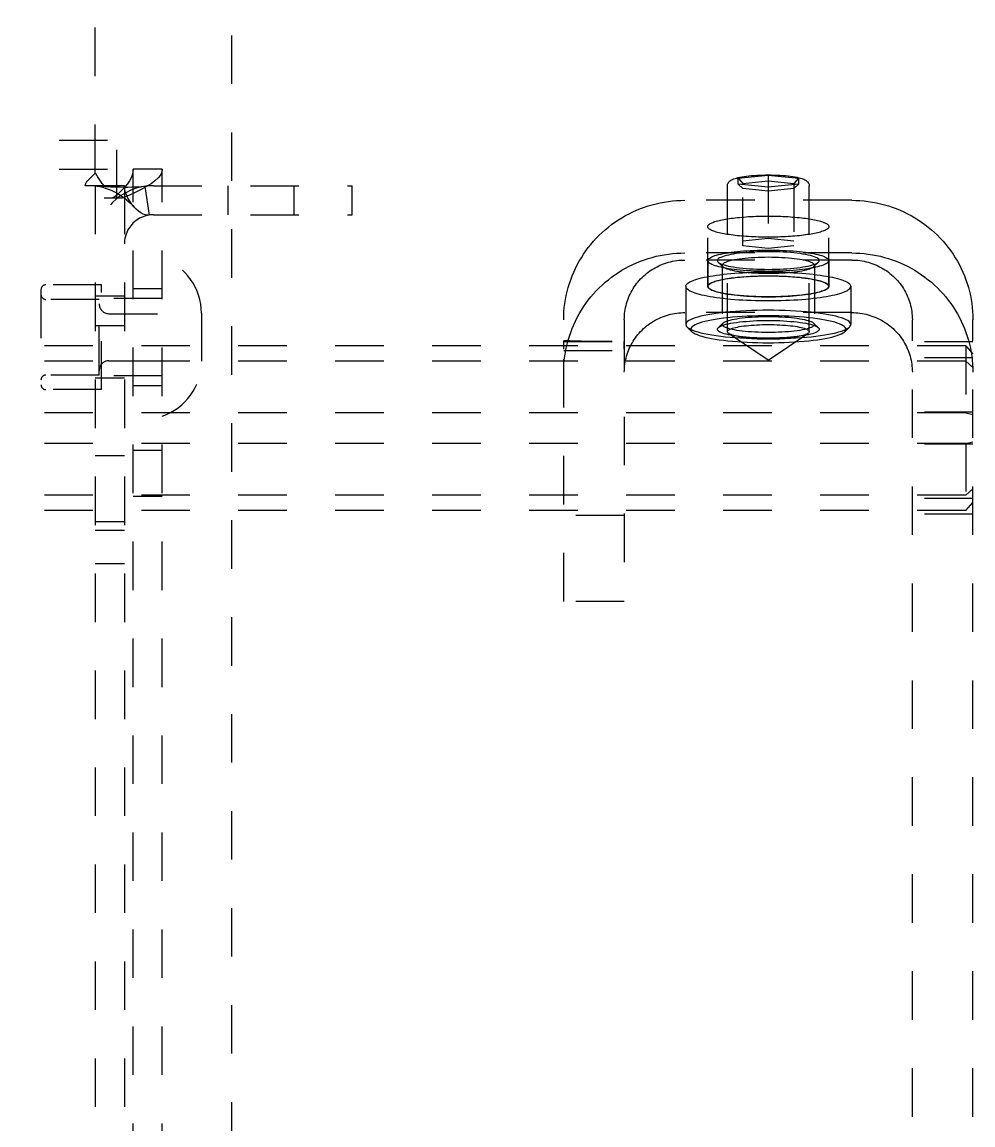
# Model space of a CAD drawing. Header units: inches. Extents: x -15 to 162, y -14 to 102.
# Drawn here: x 74.68 to 76.641, y 50.929 to 53.204 of the extents above; entities that cross this region are included whole.
import ezdxf

# ---------------------------------------------------------------- set-up
doc = ezdxf.new("R2010")
doc.units = ezdxf.units.IN
doc.header["$MEASUREMENT"] = 0
doc.linetypes.add('HIDDEN', pattern=[0.2, 0.1, -0.1])
doc.layers.add('DEFAULT_2', color=8, linetype='HIDDEN')

# ---------------------------------------------------------------- blocks, each defined once
blk = doc.blocks.new('ENCLOSURE')
at = {"layer": 'DEFAULT_2', "color": 8, "linetype": 'HIDDEN'}
for p, q in [((75.1121, 85.9765), (75.1121, 17.0065)), ((74.8311, 52.8926), (74.8311, 53.7415)), ((73.1566, 52.9605), (74.8756, 52.9605)), ((74.8756, 52.8405), (74.8756, 52.9605)), ((73.1566, 52.9005), (74.8756, 52.9005)), ((74.9091, 49.8325), (74.9091, 52.9005)), ((74.9691, 52.9005), (74.9091, 52.9005)), ((74.9691, 49.8325), (74.9691, 52.9005)), ((76.1566, 52.8819), (76.2191, 52.8882)), ((76.2191, 52.8882), (76.2191, 52.7371)), ((76.2191, 52.8882), (76.2816, 52.8819)), ((74.8494, 52.8665), (74.8102, 52.8665)), ((74.8311, 52.8665), (74.8311, 49.8665)), ((74.8911, 52.8665), (74.8494, 52.8665)), ((74.8911, 52.8665), (74.8911, 49.8665)), ((74.9333, 52.8651), (74.9422, 52.8058)), ((74.9511, 52.8665), (75.3611, 52.8665)), ((75.1043, 52.8665), (75.1043, 52.8065)), ((75.2403, 52.8665), (75.2403, 52.8065)), ((75.3611, 52.8065), (75.3611, 52.8665)), ((76.1346, 52.5654), (76.1346, 52.8658)), ((76.1566, 52.8694), (76.1566, 52.8819)), ((76.1566, 52.8819), (76.1666, 52.8711)), ((76.2191, 52.8631), (76.1566, 52.8694)), ((76.1566, 52.8694), (76.1666, 52.8606)), ((76.1666, 52.8711), (76.2191, 52.8763)), ((76.1666, 52.7424), (76.1666, 52.8711)), ((76.2191, 52.8763), (76.2716, 52.8711)), ((76.2816, 52.8694), (76.2191, 52.8631)), ((76.2816, 52.8819), (76.2716, 52.8711)), ((76.2716, 52.8711), (76.2716, 52.7424)), ((76.2816, 52.8694), (76.2716, 52.8606)), ((76.2816, 52.8819), (76.2816, 52.8694)), ((76.3036, 52.5654), (76.3036, 52.8658)), ((74.8861, 52.8405), (74.8491, 52.8405)), ((76.2191, 52.8553), (76.1666, 52.8606)), ((76.2716, 52.8606), (76.2191, 52.8553)), ((76.3911, 52.8363), (76.0471, 52.8363)), ((74.9511, 52.8065), (75.3611, 52.8065)), ((76.0941, 52.659), (76.0941, 52.7821)), ((76.3441, 52.659), (76.3441, 52.7821)), ((76.1666, 52.7529), (76.2191, 52.7582)), ((76.2191, 52.7582), (76.2716, 52.7529)), ((76.3911, 52.7278), (76.0471, 52.7278)), ((76.2191, 52.7371), (76.1666, 52.7424)), ((76.2716, 52.7424), (76.2191, 52.7371)), ((76.3911, 52.7132), (76.0471, 52.7132)), ((76.0946, 52.7121), (76.0946, 52.659)), ((76.1256, 52.6994), (76.1157, 52.7089)), ((76.3126, 52.6994), (76.3224, 52.7089)), ((76.3436, 52.7121), (76.3436, 52.659)), ((76.1241, 52.7023), (76.1241, 52.5802)), ((76.3141, 52.7023), (76.3141, 52.5802)), ((74.8441, 52.662), (74.7291, 52.662)), ((74.8441, 52.446), (74.8441, 52.662)), ((76.0491, 52.659), (76.0491, 52.5802)), ((76.3891, 52.659), (76.3891, 52.5802)), ((74.7191, 52.652), (74.7191, 52.456)), ((74.8911, 52.6385), (74.8311, 52.6385)), ((74.9691, 52.654), (74.9091, 52.654)), ((74.8391, 52.632), (74.7291, 52.632)), ((74.8391, 52.476), (74.8391, 52.632)), ((74.9691, 52.634), (74.8441, 52.634)), ((74.8591, 52.6025), (75.0501, 52.6025)), ((75.0501, 52.6035), (75.0501, 52.5045)), ((75.7971, 52.009), (75.7971, 52.5901)), ((75.9221, 52.5901), (75.9221, 52.009)), ((76.3911, 52.6047), (76.0471, 52.6047)), ((76.5161, 46.3463), (76.5161, 52.5901)), ((76.6411, 46.3463), (76.6411, 52.5901)), ((74.8911, 52.5775), (74.8311, 52.5775)), ((76.0616, 52.5654), (76.0517, 52.575)), ((76.1256, 52.5831), (76.1157, 52.5735)), ((76.3126, 52.5831), (76.3224, 52.5735)), ((76.3766, 52.5654), (76.3864, 52.575)), ((75.7971, 52.5465), (75.7971, 52.5451)), ((75.7971, 52.5451), (75.9221, 52.5451)), ((75.8558, 52.5454), (75.833, 52.5458)), ((75.8772, 52.5452), (75.8558, 52.5454)), ((75.9221, 52.5449), (75.9221, 52.5451)), ((76.2191, 52.5063), (76.1372, 52.5618)), ((76.2191, 52.5063), (76.3009, 52.5618)), ((76.6261, 52.536), (73.1561, 52.536)), ((75.7971, 52.534), (75.7972, 52.5413)), ((75.7971, 52.5293), (75.7971, 52.534)), ((75.7971, 52.5266), (75.9221, 52.5266)), ((75.7972, 52.5413), (75.7972, 52.5437)), ((75.9221, 52.5408), (75.9221, 52.5425)), ((75.9221, 52.5387), (75.9221, 52.5408)), ((75.9221, 52.5302), (75.9221, 52.5387)), ((76.6411, 52.5441), (76.5161, 52.5441)), ((76.6261, 52.536), (76.6261, 52.1969)), ((76.6261, 52.536), (76.6411, 52.5197)), ((76.6261, 52.5047), (73.1561, 52.5047)), ((74.8591, 52.5055), (75.0501, 52.5055)), ((76.6411, 52.5113), (76.5161, 52.5113)), ((76.6261, 52.5047), (76.6411, 52.4914)), ((74.8391, 52.476), (74.7291, 52.476)), ((74.8911, 52.4695), (74.8311, 52.4695)), ((74.9691, 52.474), (74.8441, 52.474)), ((74.9691, 52.454), (74.9091, 52.454)), ((74.8441, 52.446), (74.7291, 52.446)), ((76.6261, 52.3978), (73.1561, 52.3978)), ((76.6411, 52.3993), (76.5161, 52.3993)), ((76.6261, 52.3978), (76.6411, 52.3948)), ((76.6261, 52.3351), (73.1561, 52.3351)), ((74.9691, 52.3205), (74.9091, 52.3205)), ((76.6411, 52.3336), (76.5161, 52.3336)), ((76.6261, 52.3351), (76.6411, 52.3381)), ((74.8911, 52.3095), (74.8311, 52.3095)), ((76.6261, 52.2283), (73.1561, 52.2283)), ((76.6261, 52.2283), (76.6411, 52.2415)), ((74.9691, 52.2255), (74.9091, 52.2255)), ((76.6411, 52.2216), (76.5161, 52.2216)), ((76.6261, 52.1969), (76.6411, 52.2132)), ((76.6261, 52.1969), (73.1561, 52.1969)), ((75.9221, 52.1865), (75.7971, 52.1865)), ((76.6411, 52.1888), (76.5161, 52.1888)), ((74.8911, 52.1735), (74.8311, 52.1735)), ((74.8911, 52.1555), (74.8311, 52.1555)), ((74.8911, 52.0865), (74.8311, 52.0865)), ((75.9221, 52.009), (75.7971, 52.009))]:
    blk.add_line(p, q, dxfattribs=at)
for points in [[(74.8202, 52.8819), (74.8246, 52.8859), (74.8269, 52.8881), (74.8291, 52.8903), (74.8311, 52.8926)], [(74.8396, 52.8793), (74.8371, 52.8833), (74.8357, 52.8856), (74.8342, 52.888), (74.8327, 52.8904), (74.8311, 52.8926)], [(74.9091, 52.9005), (74.9086, 52.8945), (74.9072, 52.8885), (74.9049, 52.8825), (74.9017, 52.8765), (74.8976, 52.8705), (74.8928, 52.8645), (74.8873, 52.8585), (74.8812, 52.8525), (74.8746, 52.8465), (74.8676, 52.8405)], [(74.9691, 52.9005), (74.9681, 52.8945), (74.9653, 52.8885), (74.9607, 52.8825), (74.9542, 52.8765), (74.9462, 52.8705), (74.9366, 52.8645), (74.9256, 52.8585), (74.9134, 52.8525), (74.9002, 52.8465), (74.8861, 52.8405)], [(76.1346, 52.8658), (76.1347, 52.8676), (76.1351, 52.8693), (76.1358, 52.871), (76.1367, 52.8727), (76.1378, 52.8742), (76.1391, 52.8755), (76.1405, 52.8767), (76.1421, 52.8778), (76.1439, 52.8788), (76.1458, 52.8797), (76.148, 52.8806), (76.1504, 52.8814), (76.1532, 52.8823), (76.1564, 52.8831), (76.1602, 52.8839), (76.1643, 52.8847), (76.169, 52.8855), (76.1739, 52.8861), (76.1791, 52.8867), (76.1844, 52.8873), (76.1899, 52.8877), (76.1956, 52.8881), (76.2013, 52.8883), (76.2072, 52.8885), (76.2131, 52.8887), (76.2191, 52.8887)], [(76.2191, 52.8887), (76.2251, 52.8887), (76.2312, 52.8885), (76.2371, 52.8883), (76.243, 52.888), (76.2487, 52.8877), (76.2543, 52.8872), (76.2597, 52.8867), (76.2649, 52.8861), (76.2699, 52.8853), (76.2745, 52.8846), (76.2786, 52.8838), (76.2822, 52.883), (76.2854, 52.8821), (76.2881, 52.8813), (76.2905, 52.8805), (76.2926, 52.8796), (76.2945, 52.8787), (76.2962, 52.8777), (76.2978, 52.8766), (76.2992, 52.8754), (76.3004, 52.8741), (76.3015, 52.8726), (76.3024, 52.871), (76.3031, 52.8693), (76.3034, 52.8676), (76.3036, 52.8658)], [(74.8102, 52.8665), (74.8108, 52.8688), (74.8117, 52.8712), (74.813, 52.8736), (74.8146, 52.876), (74.8163, 52.878), (74.8182, 52.88), (74.8202, 52.8819)], [(74.8341, 52.8658), (74.8329, 52.866), (74.8315, 52.8663), (74.8311, 52.8665)], [(74.9333, 52.8651), (74.9248, 52.8641), (74.9158, 52.8635), (74.9068, 52.8631), (74.8981, 52.863), (74.8898, 52.863), (74.8822, 52.8631), (74.8752, 52.8632), (74.8687, 52.8635), (74.8626, 52.8637), (74.8568, 52.864), (74.8513, 52.8643), (74.8463, 52.8647), (74.8418, 52.865), (74.8381, 52.8654), (74.8351, 52.8657), (74.8335, 52.8659)], [(74.8341, 52.8658), (74.8372, 52.8653), (74.8406, 52.8646), (74.8442, 52.8638), (74.8479, 52.8628), (74.8517, 52.8616), (74.8557, 52.8603), (74.8597, 52.8588), (74.8638, 52.8571), (74.8679, 52.8552), (74.872, 52.8531), (74.8761, 52.8509), (74.8802, 52.8485), (74.8843, 52.8459), (74.8884, 52.843), (74.8925, 52.84), (74.8965, 52.8368), (74.9005, 52.8333), (74.9045, 52.8295), (74.9084, 52.8255), (74.9111, 52.8225)], [(74.8494, 52.8665), (74.8472, 52.8689), (74.8453, 52.8711), (74.8437, 52.8732), (74.8422, 52.8753), (74.8409, 52.8773), (74.8396, 52.8793)], [(74.9111, 52.8225), (74.9106, 52.8231), (74.9062, 52.8286), (74.9021, 52.8346), (74.8985, 52.8409), (74.8953, 52.8477), (74.893, 52.8543), (74.8916, 52.8606), (74.8911, 52.8665)], [(74.9422, 52.8058), (74.9387, 52.8056), (74.9347, 52.8062), (74.9301, 52.8078), (74.9251, 52.8104), (74.9202, 52.8139), (74.9152, 52.8182), (74.9111, 52.8225)], [(75.7971, 52.5901), (75.7972, 52.5985), (75.7977, 52.6069), (75.7984, 52.6153), (75.7994, 52.6236), (75.8007, 52.6319), (75.8023, 52.6402), (75.8042, 52.6484), (75.8064, 52.6565), (75.8088, 52.6646), (75.8115, 52.6725), (75.8145, 52.6804), (75.8178, 52.6882), (75.8213, 52.6958), (75.8251, 52.7034), (75.8291, 52.7108), (75.8335, 52.718), (75.838, 52.7251), (75.8428, 52.7321), (75.8479, 52.7389), (75.8532, 52.7455), (75.8587, 52.7519), (75.8644, 52.7582), (75.8703, 52.7642), (75.8765, 52.7701), (75.8828, 52.7757), (75.8893, 52.7811), (75.896, 52.7863), (75.9029, 52.7913), (75.91, 52.796), (75.9172, 52.8005), (75.9246, 52.8047), (75.9321, 52.8087), (75.9397, 52.8125), (75.9475, 52.8159), (75.9554, 52.8192), (75.9634, 52.8221), (75.9714, 52.8248), (75.9796, 52.8272), (75.9879, 52.8293), (75.9962, 52.8312), (76.0046, 52.8327), (76.013, 52.834), (76.0215, 52.835), (76.03, 52.8357), (76.0385, 52.8362), (76.0471, 52.8363)], [(76.3911, 52.8363), (76.3996, 52.8362), (76.4081, 52.8357), (76.4166, 52.835), (76.4251, 52.834), (76.4336, 52.8327), (76.4419, 52.8312), (76.4503, 52.8293), (76.4585, 52.8272), (76.4667, 52.8248), (76.4748, 52.8221), (76.4828, 52.8192), (76.4907, 52.816), (76.4984, 52.8125), (76.5061, 52.8087), (76.5136, 52.8047), (76.521, 52.8005), (76.5282, 52.796), (76.5352, 52.7913), (76.5421, 52.7863), (76.5489, 52.7811), (76.5554, 52.7757), (76.5617, 52.77), (76.5679, 52.7642), (76.5738, 52.7582), (76.5795, 52.7519), (76.585, 52.7455), (76.5903, 52.7389), (76.5953, 52.7321), (76.6001, 52.7251), (76.6047, 52.718), (76.609, 52.7108), (76.6131, 52.7034), (76.6168, 52.6959), (76.6204, 52.6882), (76.6236, 52.6804), (76.6266, 52.6726), (76.6294, 52.6646), (76.6318, 52.6565), (76.634, 52.6484), (76.6359, 52.6402), (76.6374, 52.632), (76.6388, 52.6236), (76.6398, 52.6153), (76.6405, 52.6069), (76.6409, 52.5985), (76.6411, 52.5901)], [(76.0941, 52.7821), (76.0942, 52.783), (76.0945, 52.7838), (76.095, 52.7847), (76.0958, 52.7856), (76.0967, 52.7865), (76.0979, 52.7874), (76.0993, 52.7882), (76.1009, 52.7891), (76.1026, 52.7899), (76.1046, 52.7908), (76.1068, 52.7916), (76.1091, 52.7924), (76.1117, 52.7932), (76.1144, 52.7939), (76.1174, 52.7947), (76.1204, 52.7954), (76.1237, 52.7961), (76.1271, 52.7968), (76.1307, 52.7974), (76.1344, 52.798), (76.1383, 52.7986), (76.1423, 52.7992), (76.1464, 52.7997), (76.1507, 52.8002), (76.1551, 52.8007), (76.1596, 52.8011), (76.1642, 52.8016), (76.1689, 52.8019), (76.1736, 52.8023), (76.1785, 52.8026), (76.1834, 52.8029), (76.1884, 52.8031), (76.1934, 52.8033), (76.1985, 52.8035), (76.2036, 52.8036), (76.2088, 52.8037), (76.2139, 52.8037), (76.2191, 52.8038)], [(76.2191, 52.8038), (76.2243, 52.8037), (76.2294, 52.8037), (76.2345, 52.8036), (76.2397, 52.8035), (76.2447, 52.8033), (76.2498, 52.8031), (76.2547, 52.8029), (76.2597, 52.8026), (76.2645, 52.8023), (76.2693, 52.8019), (76.274, 52.8016), (76.2786, 52.8011), (76.2831, 52.8007), (76.2875, 52.8002), (76.2917, 52.7997), (76.2959, 52.7992), (76.2999, 52.7986), (76.3037, 52.798), (76.3075, 52.7974), (76.311, 52.7968), (76.3145, 52.7961), (76.3177, 52.7954), (76.3208, 52.7947), (76.3237, 52.7939), (76.3265, 52.7932), (76.329, 52.7924), (76.3314, 52.7916), (76.3336, 52.7908), (76.3355, 52.7899), (76.3373, 52.7891), (76.3389, 52.7882), (76.3403, 52.7874), (76.3414, 52.7865), (76.3424, 52.7856), (76.3431, 52.7847), (76.3437, 52.7838), (76.344, 52.783), (76.3441, 52.7821)], [(76.2191, 52.7603), (76.2139, 52.7604), (76.2088, 52.7604), (76.2036, 52.7605), (76.1985, 52.7606), (76.1934, 52.7608), (76.1884, 52.761), (76.1834, 52.7613), (76.1785, 52.7615), (76.1736, 52.7618), (76.1689, 52.7622), (76.1642, 52.7626), (76.1596, 52.763), (76.1551, 52.7634), (76.1507, 52.7639), (76.1464, 52.7644), (76.1423, 52.7649), (76.1383, 52.7655), (76.1344, 52.7661), (76.1307, 52.7667), (76.1271, 52.7674), (76.1237, 52.768), (76.1204, 52.7687), (76.1174, 52.7694), (76.1144, 52.7702), (76.1117, 52.7709), (76.1091, 52.7717), (76.1068, 52.7725), (76.1046, 52.7733), (76.1026, 52.7742), (76.1009, 52.775), (76.0993, 52.7759), (76.0979, 52.7767), (76.0967, 52.7776), (76.0958, 52.7785), (76.095, 52.7794), (76.0945, 52.7803), (76.0942, 52.7812), (76.0941, 52.7821)], [(76.3441, 52.7821), (76.344, 52.7812), (76.3437, 52.7803), (76.3431, 52.7794), (76.3424, 52.7785), (76.3414, 52.7776), (76.3403, 52.7767), (76.3389, 52.7759), (76.3373, 52.775), (76.3355, 52.7742), (76.3336, 52.7733), (76.3314, 52.7725), (76.329, 52.7717), (76.3265, 52.7709), (76.3237, 52.7702), (76.3208, 52.7694), (76.3177, 52.7687), (76.3145, 52.768), (76.311, 52.7674), (76.3075, 52.7667), (76.3037, 52.7661), (76.2999, 52.7655), (76.2959, 52.7649), (76.2917, 52.7644), (76.2875, 52.7639), (76.2831, 52.7634), (76.2786, 52.763), (76.274, 52.7626), (76.2693, 52.7622), (76.2645, 52.7618), (76.2597, 52.7615), (76.2547, 52.7613), (76.2498, 52.761), (76.2447, 52.7608), (76.2397, 52.7606), (76.2345, 52.7605), (76.2294, 52.7604), (76.2243, 52.7604), (76.2191, 52.7603)], [(75.7971, 52.4816), (75.7972, 52.49), (75.7977, 52.4984), (75.7984, 52.5068), (75.7994, 52.5151), (75.8007, 52.5234), (75.8023, 52.5317), (75.8042, 52.5399), (75.8064, 52.548), (75.8088, 52.5561), (75.8115, 52.564), (75.8145, 52.5719), (75.8178, 52.5796), (75.8213, 52.5873), (75.8251, 52.5948), (75.8291, 52.6022), (75.8335, 52.6095), (75.838, 52.6166), (75.8428, 52.6236), (75.8479, 52.6303), (75.8532, 52.637), (75.8587, 52.6434), (75.8644, 52.6496), (75.8703, 52.6557), (75.8765, 52.6615), (75.8828, 52.6672), (75.8893, 52.6726), (75.896, 52.6778), (75.9029, 52.6827), (75.91, 52.6875), (75.9172, 52.692), (75.9246, 52.6962), (75.9321, 52.7002), (75.9397, 52.7039), (75.9475, 52.7074), (75.9554, 52.7106), (75.9634, 52.7136), (75.9714, 52.7163), (75.9796, 52.7187), (75.9879, 52.7208), (75.9962, 52.7226), (76.0046, 52.7242), (76.013, 52.7255), (76.0215, 52.7265), (76.03, 52.7272), (76.0385, 52.7276), (76.0471, 52.7278)], [(76.0946, 52.7121), (76.0948, 52.7134), (76.0955, 52.7147), (76.0966, 52.716), (76.0982, 52.7173), (76.1002, 52.7186), (76.1027, 52.7198), (76.1056, 52.721), (76.1088, 52.7222), (76.1125, 52.7233), (76.1166, 52.7244), (76.1211, 52.7255), (76.1259, 52.7265), (76.131, 52.7274), (76.1365, 52.7283), (76.1423, 52.7292), (76.1484, 52.7299), (76.1547, 52.7306), (76.1612, 52.7313), (76.168, 52.7318), (76.1749, 52.7323), (76.182, 52.7328), (76.1893, 52.7331), (76.1966, 52.7334), (76.2041, 52.7336), (76.2116, 52.7337), (76.2191, 52.7338), (76.2266, 52.7337), (76.2341, 52.7336), (76.2415, 52.7334), (76.2489, 52.7331), (76.2561, 52.7328), (76.2632, 52.7323), (76.2702, 52.7318), (76.2769, 52.7313), (76.2835, 52.7306), (76.2898, 52.7299), (76.2959, 52.7292), (76.3016, 52.7283), (76.3071, 52.7274), (76.3123, 52.7265), (76.3171, 52.7255), (76.3215, 52.7244), (76.3256, 52.7233), (76.3293, 52.7222), (76.3326, 52.721), (76.3355, 52.7198), (76.3379, 52.7186), (76.34, 52.7173), (76.3415, 52.716), (76.3427, 52.7147), (76.3434, 52.7134), (76.3436, 52.7121)], [(76.3241, 52.7121), (76.3238, 52.7135), (76.323, 52.7148), (76.3215, 52.7161), (76.3195, 52.7174), (76.317, 52.7187), (76.3138, 52.72), (76.3101, 52.7212), (76.3059, 52.7224), (76.3013, 52.7235), (76.2962, 52.7245), (76.2906, 52.7255), (76.2847, 52.7264), (76.2784, 52.7272), (76.2717, 52.7279), (76.2647, 52.7286), (76.2575, 52.7291), (76.2501, 52.7296), (76.2425, 52.7299), (76.2348, 52.7302), (76.2269, 52.7303), (76.2191, 52.7304), (76.2112, 52.7303), (76.2034, 52.7302), (76.1957, 52.7299), (76.1881, 52.7296), (76.1806, 52.7291), (76.1734, 52.7286), (76.1665, 52.7279), (76.1598, 52.7272), (76.1535, 52.7264), (76.1476, 52.7255), (76.142, 52.7245), (76.1369, 52.7235), (76.1322, 52.7224), (76.128, 52.7212), (76.1243, 52.72), (76.1212, 52.7187), (76.1186, 52.7174), (76.1166, 52.7161), (76.1152, 52.7148), (76.1144, 52.7135), (76.1141, 52.7121)], [(76.3911, 52.7278), (76.3996, 52.7276), (76.4081, 52.7272), (76.4166, 52.7265), (76.4251, 52.7255), (76.4336, 52.7242), (76.4419, 52.7226), (76.4503, 52.7208), (76.4585, 52.7187), (76.4667, 52.7163), (76.4748, 52.7136), (76.4828, 52.7106), (76.4907, 52.7074), (76.4984, 52.7039), (76.5061, 52.7002), (76.5136, 52.6962), (76.521, 52.692), (76.5282, 52.6875), (76.5352, 52.6827), (76.5421, 52.6778), (76.5489, 52.6726), (76.5554, 52.6672), (76.5617, 52.6615), (76.5679, 52.6557), (76.5738, 52.6496), (76.5795, 52.6434), (76.585, 52.637), (76.5903, 52.6303), (76.5953, 52.6236), (76.6001, 52.6166), (76.6047, 52.6095), (76.609, 52.6023), (76.6131, 52.5949), (76.6168, 52.5873), (76.6204, 52.5797), (76.6236, 52.5719), (76.6266, 52.564), (76.6294, 52.5561), (76.6318, 52.548), (76.634, 52.5399), (76.6359, 52.5317), (76.6374, 52.5234), (76.6388, 52.5151), (76.6398, 52.5068), (76.6405, 52.4984), (76.6409, 52.49), (76.6411, 52.4816)], [(75.9221, 52.5901), (75.9222, 52.5943), (75.9224, 52.5985), (75.9227, 52.6027), (75.9232, 52.6069), (75.9239, 52.611), (75.9247, 52.6152), (75.9256, 52.6193), (75.9267, 52.6233), (75.9279, 52.6274), (75.9293, 52.6313), (75.9308, 52.6353), (75.9324, 52.6391), (75.9342, 52.643), (75.9361, 52.6467), (75.9381, 52.6504), (75.9403, 52.6541), (75.9426, 52.6576), (75.945, 52.6611), (75.9475, 52.6645), (75.9501, 52.6678), (75.9529, 52.671), (75.9557, 52.6741), (75.9587, 52.6772), (75.9618, 52.6801), (75.9649, 52.6829), (75.9682, 52.6856), (75.9716, 52.6882), (75.975, 52.6907), (75.9785, 52.6931), (75.9821, 52.6953), (75.9858, 52.6974), (75.9896, 52.6994), (75.9934, 52.7013), (75.9973, 52.703), (76.0012, 52.7046), (76.0052, 52.7061), (76.0093, 52.7074), (76.0134, 52.7087), (76.0175, 52.7097), (76.0216, 52.7106), (76.0258, 52.7114), (76.0301, 52.7121), (76.0343, 52.7126), (76.0386, 52.7129), (76.0428, 52.7131), (76.0471, 52.7132)], [(76.0946, 52.7121), (76.0948, 52.7108), (76.0955, 52.7095), (76.0966, 52.7082), (76.0982, 52.707), (76.1002, 52.7057), (76.1027, 52.7045), (76.1056, 52.7033), (76.1088, 52.7021), (76.1125, 52.7009), (76.1166, 52.6999), (76.1211, 52.6988), (76.1259, 52.6978), (76.131, 52.6968), (76.1365, 52.696), (76.1423, 52.6951), (76.1484, 52.6943), (76.1547, 52.6936), (76.1612, 52.693), (76.168, 52.6924), (76.1749, 52.6919), (76.182, 52.6915), (76.1893, 52.6911), (76.1966, 52.6909), (76.2041, 52.6907), (76.2116, 52.6906), (76.2191, 52.6905), (76.2266, 52.6906), (76.2341, 52.6907), (76.2415, 52.6909), (76.2489, 52.6911), (76.2561, 52.6915), (76.2632, 52.6919), (76.2702, 52.6924), (76.2769, 52.693), (76.2835, 52.6936), (76.2898, 52.6943), (76.2959, 52.6951), (76.3016, 52.696), (76.3071, 52.6968), (76.3123, 52.6978), (76.3171, 52.6988), (76.3215, 52.6999), (76.3256, 52.7009), (76.3293, 52.7021), (76.3326, 52.7033), (76.3355, 52.7045), (76.3379, 52.7057), (76.34, 52.707), (76.3415, 52.7082), (76.3427, 52.7095), (76.3434, 52.7108), (76.3436, 52.7121)], [(76.1141, 52.7121), (76.1144, 52.7108), (76.1152, 52.7095), (76.1157, 52.7089)], [(76.1157, 52.7089), (76.1166, 52.7081), (76.1186, 52.7068), (76.1212, 52.7055), (76.1243, 52.7043), (76.128, 52.7031), (76.1322, 52.7019), (76.1369, 52.7008), (76.142, 52.6998), (76.1476, 52.6988), (76.1535, 52.6979), (76.1598, 52.6971), (76.1665, 52.6964), (76.1734, 52.6957), (76.1806, 52.6952), (76.1881, 52.6947), (76.1957, 52.6944), (76.2034, 52.6941), (76.2112, 52.694), (76.2191, 52.6939), (76.2269, 52.694), (76.2348, 52.6941), (76.2425, 52.6944), (76.2501, 52.6947), (76.2575, 52.6952), (76.2647, 52.6957), (76.2717, 52.6964), (76.2783, 52.6971), (76.2847, 52.6979), (76.2906, 52.6988), (76.2961, 52.6997), (76.3013, 52.7008), (76.3059, 52.7019), (76.3101, 52.7031), (76.3138, 52.7043), (76.317, 52.7055), (76.3195, 52.7068), (76.3215, 52.7081), (76.3224, 52.7089)], [(76.3141, 52.7023), (76.3138, 52.7035), (76.3131, 52.7047), (76.3118, 52.7059), (76.31, 52.7071), (76.3076, 52.7083), (76.3048, 52.7094), (76.3015, 52.7105), (76.2977, 52.7116), (76.2934, 52.7126), (76.2888, 52.7135), (76.2838, 52.7144), (76.2784, 52.7152), (76.2727, 52.7159), (76.2667, 52.7166), (76.2604, 52.7171), (76.2539, 52.7176), (76.2471, 52.718), (76.2403, 52.7184), (76.2333, 52.7186), (76.2262, 52.7187), (76.2191, 52.7188), (76.212, 52.7187), (76.2049, 52.7186), (76.1979, 52.7184), (76.191, 52.718), (76.1843, 52.7176), (76.1778, 52.7171), (76.1715, 52.7166), (76.1655, 52.7159), (76.1598, 52.7152), (76.1544, 52.7144), (76.1494, 52.7135), (76.1447, 52.7126), (76.1405, 52.7116), (76.1367, 52.7105), (76.1334, 52.7094), (76.1305, 52.7083), (76.1282, 52.7071), (76.1264, 52.7059), (76.1251, 52.7047), (76.1243, 52.7035), (76.1241, 52.7023)], [(76.3224, 52.7089), (76.323, 52.7095), (76.3238, 52.7108), (76.3241, 52.7121)], [(76.3911, 52.7132), (76.3954, 52.7131), (76.3996, 52.7129), (76.4039, 52.7126), (76.4081, 52.7121), (76.4123, 52.7114), (76.4165, 52.7106), (76.4207, 52.7097), (76.4248, 52.7087), (76.4289, 52.7075), (76.4329, 52.7061), (76.4369, 52.7046), (76.4409, 52.703), (76.4448, 52.7013), (76.4486, 52.6994), (76.4523, 52.6974), (76.456, 52.6953), (76.4596, 52.6931), (76.4632, 52.6907), (76.4666, 52.6882), (76.47, 52.6856), (76.4732, 52.6829), (76.4764, 52.6801), (76.4795, 52.6772), (76.4824, 52.6741), (76.4853, 52.671), (76.488, 52.6678), (76.4907, 52.6645), (76.4932, 52.6611), (76.4956, 52.6576), (76.4979, 52.6541), (76.5, 52.6504), (76.5021, 52.6468), (76.504, 52.643), (76.5057, 52.6392), (76.5074, 52.6353), (76.5089, 52.6313), (76.5102, 52.6274), (76.5114, 52.6233), (76.5125, 52.6193), (76.5135, 52.6152), (76.5143, 52.611), (76.5149, 52.6069), (76.5154, 52.6027), (76.5158, 52.5985), (76.516, 52.5943), (76.5161, 52.5901)], [(76.0491, 52.659), (76.0493, 52.6605), (76.05, 52.662), (76.0512, 52.6636), (76.0528, 52.6651), (76.0549, 52.6666), (76.0574, 52.6681), (76.0604, 52.6695), (76.0638, 52.671), (76.0676, 52.6724), (76.0719, 52.6737), (76.0765, 52.675), (76.0815, 52.6763), (76.087, 52.6775), (76.0927, 52.6787), (76.0989, 52.6798), (76.1053, 52.6809), (76.1121, 52.6819), (76.1192, 52.6828), (76.1265, 52.6837), (76.1341, 52.6845), (76.1419, 52.6853), (76.1499, 52.6859), (76.1582, 52.6865), (76.1665, 52.687), (76.1751, 52.6875), (76.1837, 52.6878), (76.1925, 52.6881), (76.2013, 52.6883), (76.2102, 52.6884), (76.2191, 52.6885), (76.228, 52.6884), (76.2369, 52.6883), (76.2457, 52.6881), (76.2544, 52.6878), (76.2631, 52.6875), (76.2716, 52.687), (76.28, 52.6865), (76.2882, 52.6859), (76.2963, 52.6853), (76.3041, 52.6845), (76.3117, 52.6837), (76.319, 52.6828), (76.3261, 52.6819), (76.3328, 52.6809), (76.3393, 52.6798), (76.3454, 52.6787), (76.3512, 52.6775), (76.3566, 52.6763), (76.3617, 52.675), (76.3663, 52.6737), (76.3706, 52.6724), (76.3744, 52.671), (76.3778, 52.6695), (76.3808, 52.6681), (76.3833, 52.6666), (76.3854, 52.6651), (76.387, 52.6636), (76.3882, 52.662), (76.3888, 52.6605), (76.3891, 52.659)], [(76.1241, 52.7023), (76.1243, 52.7011), (76.1251, 52.6999), (76.1256, 52.6994)], [(76.1256, 52.6994), (76.1264, 52.6987), (76.1282, 52.6975), (76.1305, 52.6963), (76.1334, 52.6952), (76.1367, 52.6941), (76.1405, 52.693), (76.1447, 52.692), (76.1493, 52.6911), (76.1544, 52.6902), (76.1597, 52.6894), (76.1655, 52.6887), (76.1715, 52.688), (76.1778, 52.6874), (76.1843, 52.6869), (76.191, 52.6865), (76.1979, 52.6862), (76.2049, 52.686), (76.212, 52.6858), (76.2191, 52.6858), (76.2262, 52.6858), (76.2333, 52.686), (76.2403, 52.6862), (76.2471, 52.6865), (76.2539, 52.6869), (76.2604, 52.6874), (76.2667, 52.688), (76.2727, 52.6887), (76.2784, 52.6894), (76.2838, 52.6902), (76.2888, 52.6911), (76.2934, 52.692), (76.2977, 52.693), (76.3015, 52.6941), (76.3048, 52.6952), (76.3076, 52.6963), (76.31, 52.6975), (76.3118, 52.6987), (76.3126, 52.6994)], [(76.3126, 52.6994), (76.3131, 52.6999), (76.3138, 52.7011), (76.3141, 52.7023)], [(76.0491, 52.659), (76.0493, 52.6574), (76.05, 52.6559), (76.0512, 52.6543), (76.0528, 52.6528), (76.0549, 52.6513), (76.0574, 52.6498), (76.0604, 52.6484), (76.0638, 52.6469), (76.0676, 52.6456), (76.0719, 52.6442), (76.0765, 52.6429), (76.0815, 52.6416), (76.087, 52.6404), (76.0927, 52.6392), (76.0989, 52.6381), (76.1053, 52.637), (76.1121, 52.636), (76.1192, 52.6351), (76.1265, 52.6342), (76.1341, 52.6334), (76.1419, 52.6327), (76.1499, 52.632), (76.1582, 52.6314), (76.1665, 52.6309), (76.1751, 52.6304), (76.1837, 52.6301), (76.1925, 52.6298), (76.2013, 52.6296), (76.2102, 52.6295), (76.2191, 52.6294), (76.228, 52.6295), (76.2369, 52.6296), (76.2457, 52.6298), (76.2544, 52.6301), (76.2631, 52.6304), (76.2716, 52.6309), (76.28, 52.6314), (76.2882, 52.632), (76.2963, 52.6327), (76.3041, 52.6334), (76.3117, 52.6342), (76.319, 52.6351), (76.3261, 52.636), (76.3328, 52.637), (76.3393, 52.6381), (76.3454, 52.6392), (76.3512, 52.6404), (76.3566, 52.6416), (76.3617, 52.6429), (76.3663, 52.6442), (76.3706, 52.6456), (76.3744, 52.6469), (76.3778, 52.6484), (76.3808, 52.6498), (76.3833, 52.6513), (76.3854, 52.6528), (76.387, 52.6543), (76.3882, 52.6559), (76.3888, 52.6574), (76.3891, 52.659)], [(76.0941, 52.659), (76.0942, 52.6599), (76.0945, 52.6607), (76.095, 52.6616), (76.0958, 52.6625), (76.0967, 52.6634), (76.0979, 52.6643), (76.0993, 52.6651), (76.1009, 52.666), (76.1026, 52.6668), (76.1046, 52.6677), (76.1068, 52.6685), (76.1091, 52.6693), (76.1117, 52.6701), (76.1144, 52.6708), (76.1174, 52.6716), (76.1204, 52.6723), (76.1237, 52.673), (76.1271, 52.6737), (76.1307, 52.6743), (76.1344, 52.6749), (76.1383, 52.6755), (76.1423, 52.6761), (76.1464, 52.6766), (76.1507, 52.6771), (76.1551, 52.6776), (76.1596, 52.678), (76.1642, 52.6785), (76.1689, 52.6788), (76.1736, 52.6792), (76.1785, 52.6795), (76.1834, 52.6798), (76.1884, 52.68), (76.1934, 52.6802), (76.1985, 52.6804), (76.2036, 52.6805), (76.2088, 52.6806), (76.2139, 52.6806), (76.2191, 52.6807)], [(76.2191, 52.6372), (76.2139, 52.6373), (76.2088, 52.6373), (76.2036, 52.6374), (76.1985, 52.6375), (76.1934, 52.6377), (76.1884, 52.6379), (76.1834, 52.6382), (76.1785, 52.6384), (76.1736, 52.6387), (76.1689, 52.6391), (76.1642, 52.6395), (76.1596, 52.6399), (76.1551, 52.6403), (76.1507, 52.6408), (76.1464, 52.6413), (76.1423, 52.6418), (76.1383, 52.6424), (76.1344, 52.643), (76.1307, 52.6436), (76.1271, 52.6443), (76.1237, 52.6449), (76.1204, 52.6456), (76.1174, 52.6463), (76.1144, 52.6471), (76.1117, 52.6478), (76.1091, 52.6486), (76.1068, 52.6494), (76.1046, 52.6502), (76.1026, 52.6511), (76.1009, 52.6519), (76.0993, 52.6528), (76.0979, 52.6536), (76.0967, 52.6545), (76.0958, 52.6554), (76.095, 52.6563), (76.0945, 52.6572), (76.0942, 52.6581), (76.0941, 52.659)], [(76.0946, 52.659), (76.0948, 52.6603), (76.0955, 52.6616), (76.0966, 52.6629), (76.0982, 52.6641), (76.1002, 52.6654), (76.1027, 52.6666), (76.1056, 52.6678), (76.1088, 52.669), (76.1125, 52.6701), (76.1166, 52.6712), (76.1211, 52.6723), (76.1259, 52.6733), (76.131, 52.6742), (76.1365, 52.6751), (76.1423, 52.676), (76.1484, 52.6767), (76.1547, 52.6775), (76.1612, 52.6781), (76.168, 52.6787), (76.1749, 52.6792), (76.182, 52.6796), (76.1893, 52.6799), (76.1966, 52.6802), (76.2041, 52.6804), (76.2116, 52.6805), (76.2191, 52.6806), (76.2266, 52.6805), (76.2341, 52.6804), (76.2415, 52.6802), (76.2489, 52.6799), (76.2561, 52.6796), (76.2632, 52.6792), (76.2702, 52.6787), (76.2769, 52.6781), (76.2835, 52.6775), (76.2898, 52.6767), (76.2959, 52.676), (76.3016, 52.6751), (76.3071, 52.6742), (76.3123, 52.6733), (76.3171, 52.6723), (76.3215, 52.6712), (76.3256, 52.6701), (76.3293, 52.669), (76.3326, 52.6678), (76.3355, 52.6666), (76.3379, 52.6654), (76.34, 52.6641), (76.3415, 52.6629), (76.3427, 52.6616), (76.3434, 52.6603), (76.3436, 52.659)], [(76.0946, 52.659), (76.0948, 52.6576), (76.0955, 52.6563), (76.0966, 52.6551), (76.0982, 52.6538), (76.1002, 52.6525), (76.1027, 52.6513), (76.1056, 52.6501), (76.1088, 52.6489), (76.1125, 52.6478), (76.1166, 52.6467), (76.1211, 52.6456), (76.1259, 52.6446), (76.131, 52.6437), (76.1365, 52.6428), (76.1423, 52.6419), (76.1484, 52.6412), (76.1547, 52.6405), (76.1612, 52.6398), (76.168, 52.6392), (76.1749, 52.6387), (76.182, 52.6383), (76.1893, 52.638), (76.1966, 52.6377), (76.2041, 52.6375), (76.2116, 52.6374), (76.2191, 52.6373), (76.2266, 52.6374), (76.2341, 52.6375), (76.2415, 52.6377), (76.2489, 52.638), (76.2561, 52.6383), (76.2632, 52.6387), (76.2702, 52.6392), (76.2769, 52.6398), (76.2835, 52.6405), (76.2898, 52.6412), (76.2959, 52.6419), (76.3016, 52.6428), (76.3071, 52.6437), (76.3123, 52.6446), (76.3171, 52.6456), (76.3215, 52.6467), (76.3256, 52.6478), (76.3293, 52.6489), (76.3326, 52.6501), (76.3355, 52.6513), (76.3379, 52.6525), (76.34, 52.6538), (76.3415, 52.6551), (76.3427, 52.6563), (76.3434, 52.6576), (76.3436, 52.659)], [(76.2191, 52.6807), (76.2243, 52.6806), (76.2294, 52.6806), (76.2345, 52.6805), (76.2397, 52.6804), (76.2447, 52.6802), (76.2498, 52.68), (76.2547, 52.6798), (76.2597, 52.6795), (76.2645, 52.6792), (76.2693, 52.6788), (76.274, 52.6785), (76.2786, 52.678), (76.2831, 52.6776), (76.2875, 52.6771), (76.2917, 52.6766), (76.2959, 52.6761), (76.2999, 52.6755), (76.3037, 52.6749), (76.3075, 52.6743), (76.311, 52.6737), (76.3145, 52.673), (76.3177, 52.6723), (76.3208, 52.6716), (76.3237, 52.6708), (76.3265, 52.6701), (76.329, 52.6693), (76.3314, 52.6685), (76.3336, 52.6677), (76.3355, 52.6668), (76.3373, 52.666), (76.3389, 52.6651), (76.3403, 52.6643), (76.3414, 52.6634), (76.3424, 52.6625), (76.3431, 52.6616), (76.3437, 52.6607), (76.344, 52.6599), (76.3441, 52.659)], [(76.3441, 52.659), (76.344, 52.6581), (76.3437, 52.6572), (76.3431, 52.6563), (76.3424, 52.6554), (76.3414, 52.6545), (76.3403, 52.6536), (76.3389, 52.6528), (76.3373, 52.6519), (76.3355, 52.6511), (76.3336, 52.6502), (76.3314, 52.6494), (76.329, 52.6486), (76.3265, 52.6478), (76.3237, 52.6471), (76.3208, 52.6463), (76.3177, 52.6456), (76.3145, 52.6449), (76.311, 52.6443), (76.3075, 52.6436), (76.3037, 52.643), (76.2999, 52.6424), (76.2959, 52.6418), (76.2917, 52.6413), (76.2875, 52.6408), (76.2831, 52.6403), (76.2786, 52.6399), (76.274, 52.6395), (76.2693, 52.6391), (76.2645, 52.6387), (76.2597, 52.6384), (76.2547, 52.6382), (76.2498, 52.6379), (76.2447, 52.6377), (76.2397, 52.6375), (76.2345, 52.6374), (76.2294, 52.6373), (76.2243, 52.6373), (76.2191, 52.6372)], [(75.9221, 52.4816), (75.9222, 52.4858), (75.9224, 52.49), (75.9227, 52.4942), (75.9232, 52.4983), (75.9239, 52.5025), (75.9247, 52.5066), (75.9256, 52.5107), (75.9267, 52.5148), (75.9279, 52.5188), (75.9293, 52.5228), (75.9308, 52.5267), (75.9324, 52.5306), (75.9342, 52.5344), (75.9361, 52.5382), (75.9381, 52.5419), (75.9403, 52.5455), (75.9426, 52.5491), (75.945, 52.5526), (75.9475, 52.556), (75.9501, 52.5593), (75.9529, 52.5625), (75.9557, 52.5656), (75.9587, 52.5686), (75.9618, 52.5716), (75.9649, 52.5744), (75.9682, 52.5771), (75.9716, 52.5797), (75.975, 52.5822), (75.9785, 52.5845), (75.9821, 52.5868), (75.9858, 52.5889), (75.9896, 52.5909), (75.9934, 52.5928), (75.9973, 52.5945), (76.0012, 52.5961), (76.0052, 52.5976), (76.0093, 52.5989), (76.0134, 52.6001), (76.0175, 52.6012), (76.0216, 52.6021), (76.0258, 52.6029), (76.0301, 52.6035), (76.0343, 52.604), (76.0386, 52.6044), (76.0428, 52.6046), (76.0471, 52.6047)], [(76.3891, 52.5802), (76.3887, 52.5821), (76.3875, 52.5841), (76.3856, 52.5861), (76.3829, 52.5881), (76.3794, 52.59), (76.3752, 52.5919), (76.3702, 52.5937), (76.3645, 52.5954), (76.3582, 52.5971), (76.3512, 52.5988), (76.3435, 52.6003), (76.3353, 52.6017), (76.3266, 52.603), (76.3173, 52.6043), (76.3076, 52.6054), (76.2975, 52.6064), (76.287, 52.6072), (76.2761, 52.608), (76.2651, 52.6086), (76.2537, 52.6091), (76.2423, 52.6094), (76.2307, 52.6096), (76.2191, 52.6097), (76.2075, 52.6096), (76.1959, 52.6094), (76.1844, 52.6091), (76.1731, 52.6086), (76.162, 52.608), (76.1512, 52.6072), (76.1407, 52.6064), (76.1306, 52.6054), (76.1209, 52.6043), (76.1116, 52.603), (76.1028, 52.6017), (76.0946, 52.6003), (76.087, 52.5988), (76.08, 52.5971), (76.0736, 52.5954), (76.0679, 52.5937), (76.063, 52.5919), (76.0587, 52.59), (76.0553, 52.5881), (76.0525, 52.5861), (76.0506, 52.5841), (76.0495, 52.5821), (76.0491, 52.5802)], [(76.3791, 52.5703), (76.3787, 52.5722), (76.3776, 52.574), (76.3758, 52.5759), (76.3733, 52.5777), (76.37, 52.5795), (76.366, 52.5813), (76.3613, 52.583), (76.356, 52.5847), (76.35, 52.5863), (76.3434, 52.5878), (76.3362, 52.5892), (76.3285, 52.5906), (76.3202, 52.5918), (76.3115, 52.593), (76.3024, 52.594), (76.2928, 52.595), (76.283, 52.5958), (76.2728, 52.5965), (76.2623, 52.5971), (76.2517, 52.5975), (76.2409, 52.5978), (76.23, 52.598), (76.2191, 52.5981), (76.2081, 52.598), (76.1973, 52.5978), (76.1865, 52.5975), (76.1758, 52.5971), (76.1654, 52.5965), (76.1552, 52.5958), (76.1453, 52.595), (76.1358, 52.594), (76.1266, 52.593), (76.1179, 52.5918), (76.1097, 52.5906), (76.102, 52.5892), (76.0948, 52.5878), (76.0882, 52.5863), (76.0822, 52.5847), (76.0768, 52.583), (76.0722, 52.5813), (76.0682, 52.5795), (76.0649, 52.5777), (76.0623, 52.5759), (76.0605, 52.574), (76.0594, 52.5722), (76.0591, 52.5703)], [(76.1256, 52.5831), (76.1264, 52.5838), (76.1282, 52.585), (76.1305, 52.5861), (76.1334, 52.5873), (76.1367, 52.5884), (76.1405, 52.5894), (76.1447, 52.5904), (76.1494, 52.5914), (76.1544, 52.5922), (76.1598, 52.5931), (76.1655, 52.5938), (76.1715, 52.5944), (76.1778, 52.595), (76.1843, 52.5955), (76.191, 52.5959), (76.1979, 52.5963), (76.2049, 52.5965), (76.212, 52.5966), (76.2191, 52.5967), (76.2262, 52.5966), (76.2333, 52.5965), (76.2403, 52.5963), (76.2471, 52.5959), (76.2539, 52.5955), (76.2604, 52.595), (76.2667, 52.5944), (76.2727, 52.5938), (76.2784, 52.5931), (76.2838, 52.5922), (76.2888, 52.5914), (76.2934, 52.5904), (76.2977, 52.5894), (76.3015, 52.5884), (76.3048, 52.5873), (76.3076, 52.5861), (76.31, 52.585), (76.3118, 52.5838), (76.3126, 52.5831)], [(76.3911, 52.6047), (76.3954, 52.6046), (76.3996, 52.6044), (76.4039, 52.604), (76.4081, 52.6035), (76.4123, 52.6029), (76.4165, 52.6021), (76.4207, 52.6012), (76.4248, 52.6001), (76.4289, 52.5989), (76.4329, 52.5976), (76.4369, 52.5961), (76.4409, 52.5945), (76.4448, 52.5928), (76.4486, 52.5909), (76.4523, 52.5889), (76.456, 52.5868), (76.4596, 52.5845), (76.4632, 52.5822), (76.4666, 52.5797), (76.47, 52.5771), (76.4732, 52.5744), (76.4764, 52.5716), (76.4795, 52.5686), (76.4824, 52.5656), (76.4853, 52.5625), (76.488, 52.5593), (76.4907, 52.556), (76.4932, 52.5526), (76.4956, 52.5491), (76.4979, 52.5455), (76.5, 52.5419), (76.5021, 52.5382), (76.504, 52.5345), (76.5057, 52.5306), (76.5074, 52.5268), (76.5089, 52.5228), (76.5102, 52.5188), (76.5114, 52.5148), (76.5125, 52.5107), (76.5135, 52.5066), (76.5143, 52.5025), (76.5149, 52.4984), (76.5154, 52.4942), (76.5158, 52.49), (76.516, 52.4858), (76.5161, 52.4816)], [(76.0491, 52.5802), (76.0495, 52.5782), (76.0506, 52.5762), (76.0517, 52.575)], [(76.0517, 52.575), (76.0525, 52.5742), (76.0553, 52.5723), (76.0587, 52.5704), (76.063, 52.5685), (76.0679, 52.5667), (76.0736, 52.5649), (76.08, 52.5632), (76.087, 52.5616), (76.0946, 52.5601), (76.1028, 52.5586), (76.1116, 52.5573), (76.1209, 52.5561), (76.1306, 52.555), (76.1407, 52.554), (76.1512, 52.5531), (76.162, 52.5524), (76.1731, 52.5517), (76.1844, 52.5513), (76.1959, 52.5509), (76.2075, 52.5507), (76.2191, 52.5506), (76.2307, 52.5507), (76.2423, 52.5509), (76.2537, 52.5513), (76.265, 52.5517), (76.2761, 52.5524), (76.2869, 52.5531), (76.2975, 52.554), (76.3076, 52.555), (76.3173, 52.5561), (76.3266, 52.5573), (76.3353, 52.5586), (76.3435, 52.5601), (76.3512, 52.5616), (76.3582, 52.5632), (76.3645, 52.5649), (76.3702, 52.5667), (76.3752, 52.5685), (76.3794, 52.5704), (76.3829, 52.5723), (76.3856, 52.5742), (76.3864, 52.575)], [(76.0591, 52.5703), (76.0594, 52.5685), (76.0605, 52.5666), (76.0616, 52.5654)], [(76.1141, 52.5703), (76.1144, 52.5717), (76.1152, 52.573), (76.1157, 52.5735)], [(76.3241, 52.5703), (76.3238, 52.569), (76.323, 52.5677), (76.3215, 52.5663), (76.3195, 52.565), (76.317, 52.5637), (76.3138, 52.5625), (76.3101, 52.5612), (76.3059, 52.5601), (76.3013, 52.559), (76.2961, 52.5579), (76.2906, 52.557), (76.2847, 52.5561), (76.2783, 52.5553), (76.2717, 52.5545), (76.2647, 52.5539), (76.2575, 52.5534), (76.2501, 52.5529), (76.2425, 52.5525), (76.2348, 52.5523), (76.2269, 52.5521), (76.2191, 52.5521), (76.2112, 52.5521), (76.2034, 52.5523), (76.1957, 52.5525), (76.1881, 52.5529), (76.1806, 52.5534), (76.1734, 52.5539), (76.1665, 52.5545), (76.1598, 52.5553), (76.1535, 52.5561), (76.1476, 52.557), (76.142, 52.5579), (76.1369, 52.559), (76.1322, 52.5601), (76.128, 52.5612), (76.1243, 52.5625), (76.1212, 52.5637), (76.1186, 52.565), (76.1166, 52.5663), (76.1152, 52.5677), (76.1144, 52.569), (76.1141, 52.5703)], [(76.1157, 52.5735), (76.1166, 52.5743), (76.1186, 52.5756), (76.1212, 52.5769), (76.1243, 52.5782), (76.128, 52.5794), (76.1322, 52.5806), (76.1369, 52.5817), (76.142, 52.5827), (76.1476, 52.5837), (76.1535, 52.5846), (76.1598, 52.5854), (76.1665, 52.5861), (76.1734, 52.5867), (76.1806, 52.5873), (76.1881, 52.5877), (76.1957, 52.5881), (76.2034, 52.5883), (76.2112, 52.5885), (76.2191, 52.5886), (76.2269, 52.5885), (76.2348, 52.5883), (76.2425, 52.5881), (76.2501, 52.5877), (76.2575, 52.5873), (76.2647, 52.5867), (76.2717, 52.5861), (76.2784, 52.5854), (76.2847, 52.5846), (76.2906, 52.5837), (76.2962, 52.5827), (76.3013, 52.5817), (76.3059, 52.5806), (76.3101, 52.5794), (76.3138, 52.5782), (76.317, 52.5769), (76.3195, 52.5756), (76.3215, 52.5743), (76.3224, 52.5735)], [(76.1241, 52.5802), (76.1243, 52.5814), (76.1251, 52.5826), (76.1256, 52.5831)], [(76.3141, 52.5802), (76.3138, 52.579), (76.3131, 52.5778), (76.3118, 52.5766), (76.31, 52.5754), (76.3076, 52.5742), (76.3048, 52.5731), (76.3015, 52.572), (76.2977, 52.5709), (76.2934, 52.5699), (76.2888, 52.569), (76.2838, 52.5681), (76.2784, 52.5673), (76.2727, 52.5666), (76.2667, 52.5659), (76.2604, 52.5653), (76.2539, 52.5648), (76.2471, 52.5644), (76.2403, 52.5641), (76.2333, 52.5639), (76.2262, 52.5637), (76.2191, 52.5637), (76.212, 52.5637), (76.2049, 52.5639), (76.1979, 52.5641), (76.191, 52.5644), (76.1843, 52.5648), (76.1778, 52.5653), (76.1715, 52.5659), (76.1655, 52.5666), (76.1597, 52.5673), (76.1544, 52.5681), (76.1493, 52.569), (76.1447, 52.5699), (76.1405, 52.5709), (76.1367, 52.572), (76.1334, 52.5731), (76.1305, 52.5742), (76.1282, 52.5754), (76.1264, 52.5766), (76.1251, 52.5778), (76.1243, 52.579), (76.1241, 52.5802)], [(76.1346, 52.5654), (76.1348, 52.5664), (76.1354, 52.5675), (76.1365, 52.5685), (76.138, 52.5695), (76.1399, 52.5705), (76.1422, 52.5715), (76.1449, 52.5724), (76.148, 52.5733), (76.1514, 52.5742), (76.1552, 52.575), (76.1593, 52.5758), (76.1637, 52.5765), (76.1684, 52.5771), (76.1734, 52.5777), (76.1786, 52.5783), (76.184, 52.5787), (76.1896, 52.5791), (76.1953, 52.5795), (76.2011, 52.5797), (76.2071, 52.5799), (76.2131, 52.58), (76.2191, 52.5801)], [(76.2191, 52.5801), (76.2251, 52.58), (76.2311, 52.5799), (76.237, 52.5797), (76.2429, 52.5795), (76.2486, 52.5791), (76.2542, 52.5787), (76.2596, 52.5783), (76.2648, 52.5777), (76.2697, 52.5771), (76.2744, 52.5765), (76.2788, 52.5758), (76.2829, 52.575), (76.2867, 52.5742), (76.2902, 52.5733), (76.2932, 52.5724), (76.2959, 52.5715), (76.2983, 52.5705), (76.3002, 52.5695), (76.3017, 52.5685), (76.3027, 52.5675), (76.3034, 52.5664), (76.3036, 52.5654)], [(76.3126, 52.5831), (76.3131, 52.5826), (76.3138, 52.5814), (76.3141, 52.5802)], [(76.3224, 52.5735), (76.323, 52.573), (76.3238, 52.5717), (76.3241, 52.5703)], [(76.3766, 52.5654), (76.3776, 52.5666), (76.3787, 52.5685), (76.3791, 52.5703)], [(76.3864, 52.575), (76.3875, 52.5762), (76.3887, 52.5782), (76.3891, 52.5802)], [(75.7972, 52.5437), (75.7972, 52.5447), (75.7972, 52.5454), (75.7972, 52.546), (75.7972, 52.5463), (75.7971, 52.5465), (75.7971, 52.5465)], [(75.833, 52.5458), (75.8088, 52.5462), (75.7971, 52.5465)], [(75.8971, 52.5451), (75.8873, 52.5451), (75.8772, 52.5452)], [(75.9221, 52.5425), (75.9221, 52.5432), (75.9221, 52.5437), (75.9221, 52.5449)], [(76.0616, 52.5654), (76.0623, 52.5647), (76.0649, 52.5629), (76.0682, 52.5611), (76.0722, 52.5593), (76.0768, 52.5576), (76.0822, 52.5559), (76.0882, 52.5543), (76.0948, 52.5528), (76.102, 52.5514), (76.1097, 52.55), (76.1179, 52.5488), (76.1266, 52.5476), (76.1358, 52.5466), (76.1453, 52.5457), (76.1552, 52.5448), (76.1654, 52.5441), (76.1758, 52.5436), (76.1865, 52.5431), (76.1972, 52.5428), (76.2081, 52.5426), (76.2191, 52.5425), (76.23, 52.5426), (76.2409, 52.5428), (76.2517, 52.5431), (76.2623, 52.5436), (76.2728, 52.5441), (76.283, 52.5448), (76.2928, 52.5457), (76.3024, 52.5466), (76.3115, 52.5476), (76.3202, 52.5488), (76.3285, 52.55), (76.3362, 52.5514), (76.3434, 52.5528), (76.35, 52.5543), (76.356, 52.5559), (76.3613, 52.5576), (76.366, 52.5593), (76.37, 52.5611), (76.3733, 52.5629), (76.3758, 52.5647), (76.3766, 52.5654)], [(76.1372, 52.5618), (76.1365, 52.5623), (76.1354, 52.5633), (76.1348, 52.5644), (76.1346, 52.5654)], [(76.2191, 52.5507), (76.2131, 52.5508), (76.2071, 52.5509), (76.2011, 52.5511), (76.1953, 52.5513), (76.1896, 52.5516), (76.184, 52.552), (76.1786, 52.5525), (76.1734, 52.5531), (76.1684, 52.5537), (76.1637, 52.5543), (76.1593, 52.555), (76.1552, 52.5558), (76.1514, 52.5566), (76.148, 52.5575), (76.1449, 52.5584), (76.1422, 52.5593), (76.1399, 52.5603), (76.138, 52.5613), (76.1372, 52.5618)], [(76.3009, 52.5618), (76.3002, 52.5613), (76.2983, 52.5603), (76.2959, 52.5593), (76.2932, 52.5584), (76.2902, 52.5575), (76.2867, 52.5566), (76.2829, 52.5558), (76.2788, 52.555), (76.2744, 52.5543), (76.2697, 52.5537), (76.2648, 52.5531), (76.2596, 52.5525), (76.2542, 52.552), (76.2486, 52.5516), (76.2429, 52.5513), (76.237, 52.5511), (76.2311, 52.5509), (76.2251, 52.5508), (76.2191, 52.5507)], [(76.3036, 52.5654), (76.3034, 52.5644), (76.3027, 52.5633), (76.3017, 52.5623), (76.3009, 52.5618)]]:
    blk.add_lwpolyline(points, dxfattribs=at)
for centre, radius, start, end in [((74.9511, 52.7465), 0.12, 90, 180), ((74.9511, 52.7465), 0.06, 90, 180), ((74.9301, 52.6035), 0.12, 0, 71.0344), ((74.7291, 52.652), 0.01, 90, 180), ((74.7291, 52.642), 0.01, 180, 270), ((74.8591, 52.6225), 0.02, 180, 270), ((74.8591, 52.4855), 0.02, 90, 180), ((74.9301, 52.5045), 0.12, 288.9656, 0), ((74.7291, 52.466), 0.01, 90, 180), ((74.7291, 52.456), 0.01, 180, 270)]:
    blk.add_arc(centre, radius, start, end, dxfattribs=at)

msp = doc.modelspace()

# ---------------------------------------------------------------- block references
msp.add_blockref('ENCLOSURE', (0, 0))

doc.saveas('drawing.dxf')
